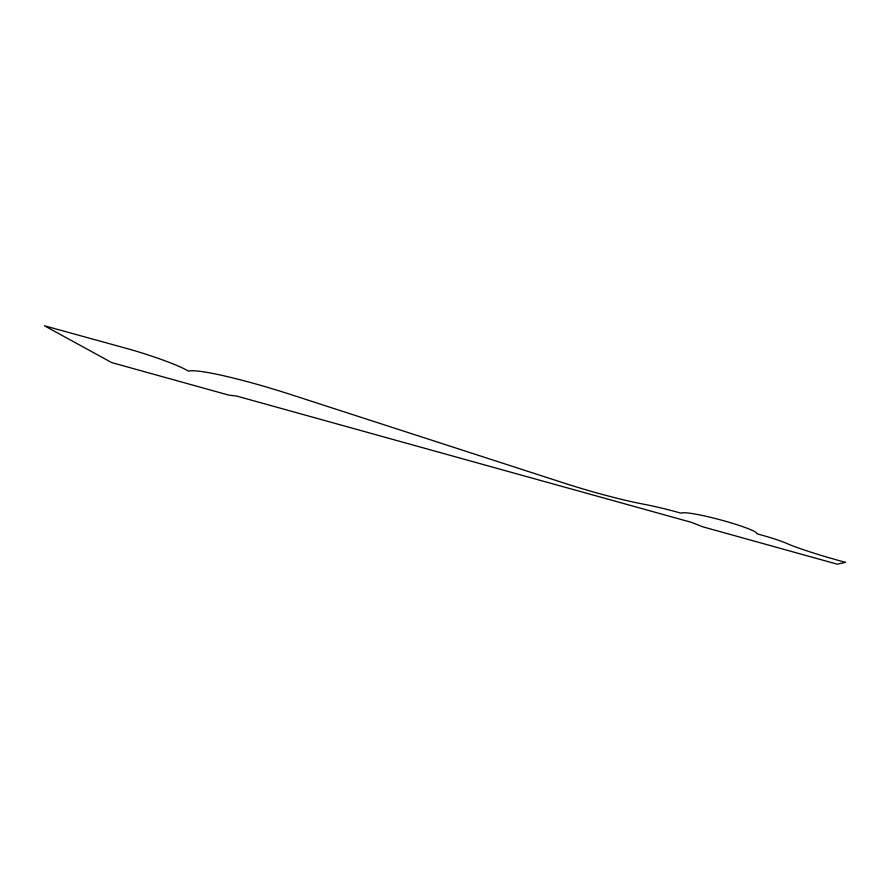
<?xml version="1.0" encoding="UTF-8"?>
<svg xmlns="http://www.w3.org/2000/svg" width="890" height="890" viewBox="0 0 890 890"><rect width="100%" height="100%" fill="white"/><g stroke="black" fill="none" stroke-linecap="round" stroke-linejoin="round"><path stroke-width="1.33" d="M845.5 562.358L837.29 564.193L702.777 526.813L691.13 522.263L236.751 396.083L228.686 395.093L111.684 362.586L44.5 325.807L127.181 348.602A49.495 4.762 17.7 0 1 188.491 371.219A91.692 9.034 17.1 0 1 287.303 393.425L568.443 484.494A129.317 14.229 15.5 0 0 593.574 492.025A86.497 9.211 15.6 0 0 636.795 502.839L644.716 504.407A53.044 5.129 15.2 0 1 681.306 513.252A39.193 3.916 15 0 1 721.323 520.094A39.193 3.916 15 0 1 756.912 533.789A37.892 3.649 14.9 0 1 788.607 544.235L792.434 545.781A92.66 9.211 14.4 0 0 845.5 562.358"/></g></svg>
